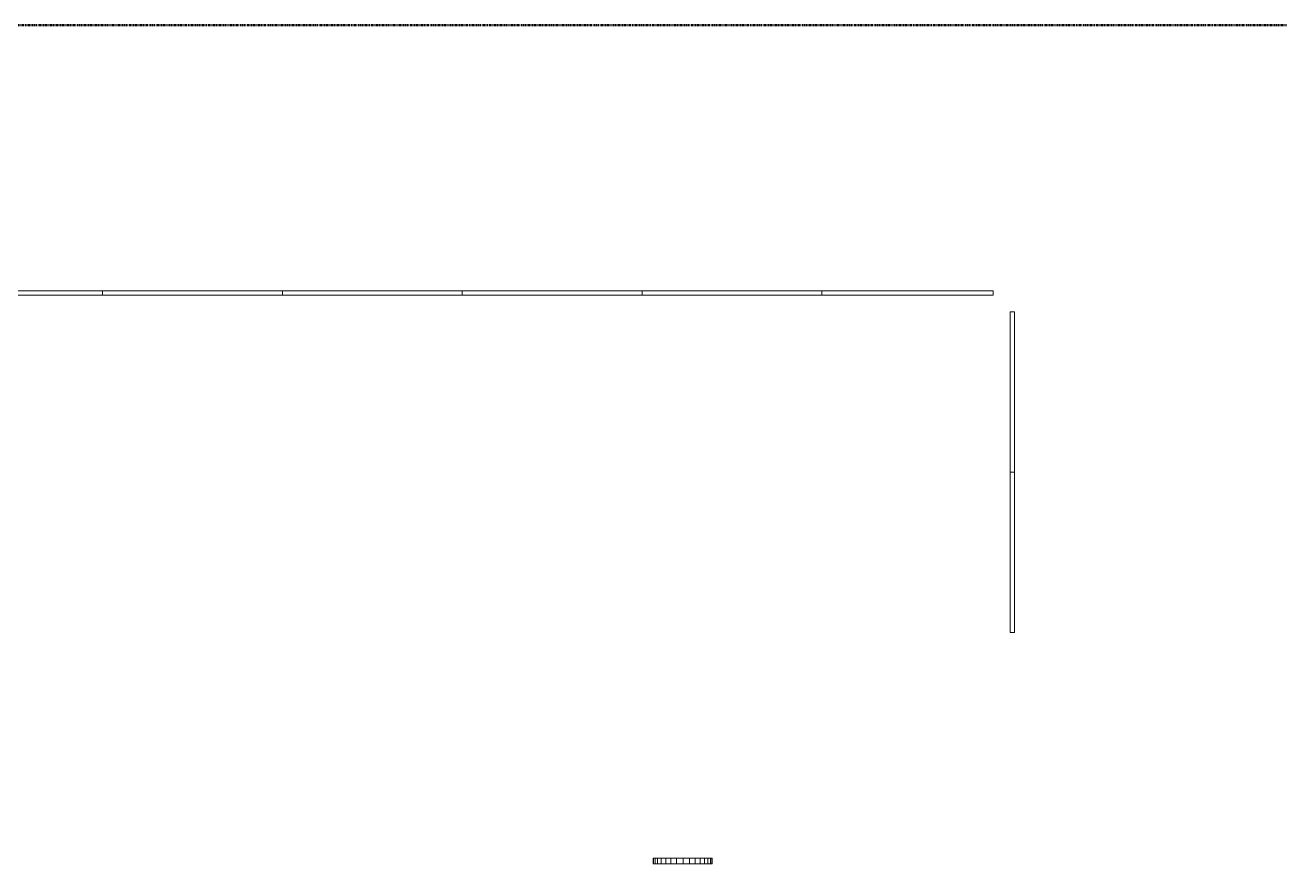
# Model space of a CAD drawing. Header units: inches. Extents: x -4235 to -464, y 9706 to 12338.
# Drawn here: x -3861.1 to -3637.8, y 12119.5 to 12268.7 of the extents above; entities that cross this region are included whole.
import ezdxf

# ---------------------------------------------------------------- set-up
doc = ezdxf.new("R2010")
doc.units = ezdxf.units.IN
doc.header["$MEASUREMENT"] = 0
doc.linetypes.add('Double Dash 3_8_', pattern=[1, 0.375, -0.125, 0.125, -0.125, 0.125, -0.125])
for name, color, linetype, lineweight in [('A-GENM', 5, 'Continuous', 9), ('A-GLAZ-CURT', 52, 'Continuous', 9), ('C-PROP-LINE', 91, 'Double Dash 3_8_', 50)]:
    doc.layers.add(name, color=color, linetype=linetype, lineweight=lineweight)

# ---------------------------------------------------------------- blocks, each defined once
blk = doc.blocks.new('Horizontal_Siding - Horizontal_Siding-2854549-BACKGROUND - RCP - 1ST FLOOR')
at = {"layer": 'A-GLAZ-CURT'}
for p, q in [((15.25, 2.25), (-15.25, 2.25)), ((-15.25, 2.25), (-15.25, 1.5)), ((15.25, 2.25), (15.25, 1.5)), ((-15.25, 1.5), (15.25, 1.5))]:
    blk.add_line(p, q, dxfattribs=at)
blk = doc.blocks.new('Horizontal_Siding - Horizontal_Siding-2854550-BACKGROUND - RCP - 1ST FLOOR')
at = {"layer": 'A-GLAZ-CURT'}
for p, q in [((16, 2.25), (-16, 2.25)), ((-16, 2.25), (-16, 1.5)), ((16, 2.25), (16, 1.5)), ((-16, 1.5), (16, 1.5))]:
    blk.add_line(p, q, dxfattribs=at)
blk = doc.blocks.new('Horizontal_Siding - Horizontal_Siding-2853021-BACKGROUND - RCP - 1ST FLOOR')
at = {"layer": 'A-GLAZ-CURT'}
for p, q in [((14.25, 2.25), (-14.25, 2.25)), ((-14.25, 2.25), (-14.25, 1.5)), ((14.25, 2.25), (14.25, 1.5)), ((-14.25, 1.5), (14.25, 1.5))]:
    blk.add_line(p, q, dxfattribs=at)
blk = doc.blocks.new('Family - ___-1878357-BACKGROUND - RCP - 1ST FLOOR')
at = {"layer": 'C-PROP-LINE'}
blk.add_line((-3989.61, 12268.69), (-629.56, 12268.69), dxfattribs=at)

msp = doc.modelspace()

# ---------------------------------------------------------------- linework, layer by layer
at = {"layer": 'A-GENM'}
for p, q in [((-3749.28, 12120.53), (-3749.37, 12120.53)), ((-3749.37, 12119.53), (-3749.37, 12120.53)), ((-3749.37, 12119.53), (-3749.28, 12119.53)), ((-3749.01, 12120.53), (-3749.28, 12120.53)), ((-3749.28, 12119.53), (-3749.28, 12120.53)), ((-3749.28, 12119.53), (-3749.01, 12119.53)), ((-3748.55, 12120.53), (-3749.01, 12120.53)), ((-3749.01, 12119.53), (-3749.01, 12120.53)), ((-3749.01, 12119.53), (-3748.55, 12119.53)), ((-3747.91, 12120.53), (-3748.55, 12120.53)), ((-3748.55, 12119.53), (-3748.55, 12120.53)), ((-3748.55, 12119.53), (-3747.91, 12119.53)), ((-3747.12, 12120.53), (-3747.91, 12120.53)), ((-3747.91, 12119.53), (-3747.91, 12120.53)), ((-3747.91, 12119.53), (-3747.12, 12119.53)), ((-3746.21, 12120.53), (-3747.12, 12120.53)), ((-3747.12, 12119.53), (-3747.12, 12120.53)), ((-3747.12, 12119.53), (-3746.21, 12119.53)), ((-3745.17, 12120.53), (-3746.21, 12120.53)), ((-3746.21, 12119.53), (-3746.21, 12120.53)), ((-3746.21, 12119.53), (-3745.17, 12119.53)), ((-3744.02, 12120.53), (-3745.17, 12120.53)), ((-3745.17, 12119.53), (-3745.17, 12120.53)), ((-3745.17, 12119.53), (-3744.02, 12119.53)), ((-3742.89, 12120.53), (-3744.02, 12120.53)), ((-3744.02, 12119.53), (-3744.02, 12120.53)), ((-3744.02, 12119.53), (-3742.89, 12119.53)), ((-3741.88, 12120.53), (-3742.89, 12120.53)), ((-3742.89, 12119.53), (-3742.89, 12120.53)), ((-3742.89, 12119.53), (-3741.88, 12119.53)), ((-3741, 12120.53), (-3741.88, 12120.53)), ((-3741.88, 12119.53), (-3741.88, 12120.53)), ((-3741.88, 12119.53), (-3741, 12119.53)), ((-3740.23, 12120.53), (-3741, 12120.53)), ((-3741, 12119.53), (-3741, 12120.53)), ((-3741, 12119.53), (-3740.23, 12119.53)), ((-3739.61, 12120.53), (-3740.23, 12120.53)), ((-3740.23, 12119.53), (-3740.23, 12120.53)), ((-3740.23, 12119.53), (-3739.61, 12119.53)), ((-3739.17, 12120.53), (-3739.61, 12120.53)), ((-3739.61, 12119.53), (-3739.61, 12120.53)), ((-3739.61, 12119.53), (-3739.17, 12119.53)), ((-3738.91, 12120.53), (-3739.17, 12120.53)), ((-3739.17, 12119.53), (-3739.17, 12120.53)), ((-3739.17, 12119.53), (-3738.91, 12119.53)), ((-3738.82, 12120.53), (-3738.91, 12120.53)), ((-3738.91, 12119.53), (-3738.91, 12120.53)), ((-3738.91, 12119.53), (-3738.82, 12119.53)), ((-3738.82, 12119.53), (-3738.82, 12120.53))]:
    msp.add_line(p, q, dxfattribs=at)

# ---------------------------------------------------------------- block references
at = {"layer": 'A-GLAZ-CURT'}
for name, p in [('Horizontal_Siding - Horizontal_Siding-2854549-BACKGROUND - RCP - 1ST FLOOR', (-3862.57, 12219.19)), ('Horizontal_Siding - Horizontal_Siding-2854550-BACKGROUND - RCP - 1ST FLOOR', (-3831.32, 12219.19)), ('Horizontal_Siding - Horizontal_Siding-2854550-BACKGROUND - RCP - 1ST FLOOR', (-3799.32, 12219.19)), ('Horizontal_Siding - Horizontal_Siding-2854550-BACKGROUND - RCP - 1ST FLOOR', (-3767.32, 12219.19)), ('Horizontal_Siding - Horizontal_Siding-2854550-BACKGROUND - RCP - 1ST FLOOR', (-3735.32, 12219.19)), ('Horizontal_Siding - Horizontal_Siding-2854549-BACKGROUND - RCP - 1ST FLOOR', (-3704.07, 12219.19))]:
    msp.add_blockref(name, p, dxfattribs=at)
at = {"layer": 'A-GLAZ-CURT', "rotation": 269.9999999999995}
for p in [(-3687.32, 12203.44), (-3687.32, 12174.94)]:
    msp.add_blockref('Horizontal_Siding - Horizontal_Siding-2853021-BACKGROUND - RCP - 1ST FLOOR', p, dxfattribs=at)
at = {"layer": 'C-PROP-LINE'}
msp.add_blockref('Family - ___-1878357-BACKGROUND - RCP - 1ST FLOOR', (0, 0), dxfattribs=at)

doc.saveas('drawing.dxf')
